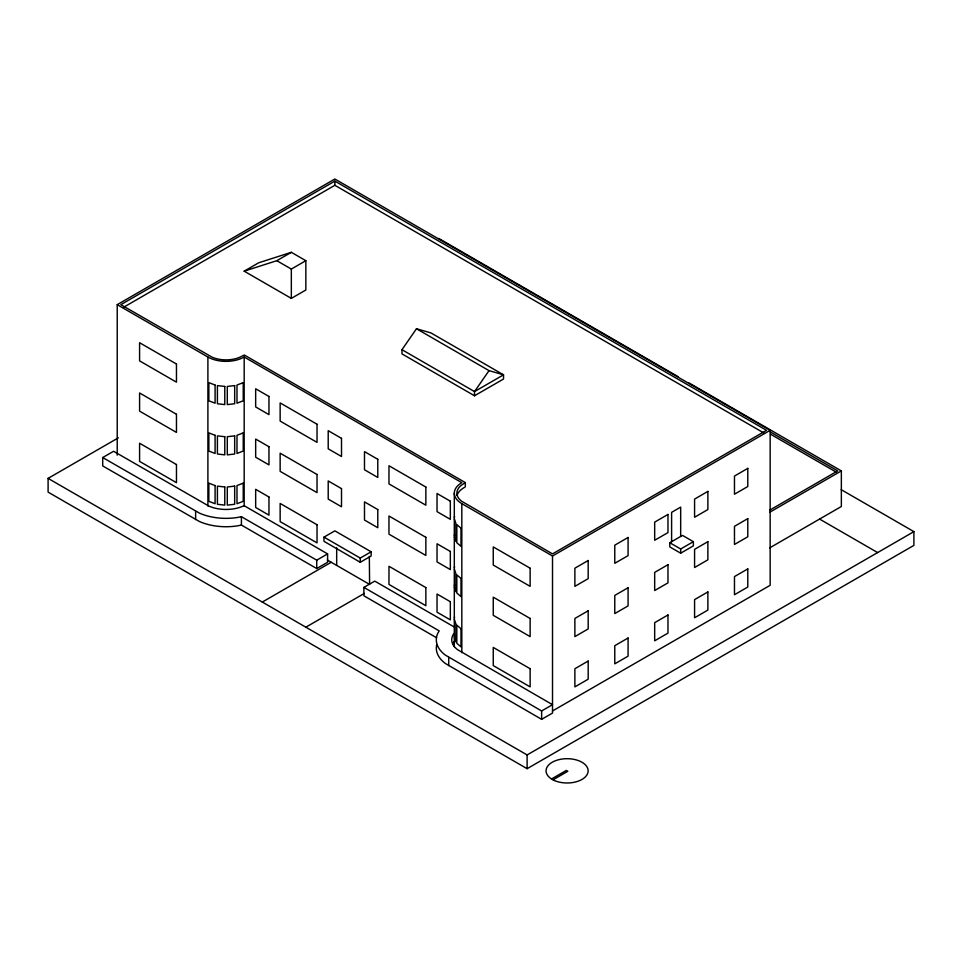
<?xml version="1.0" encoding="UTF-8"?>
<svg xmlns="http://www.w3.org/2000/svg" width="962" height="962" viewBox="0 0 962 962"><rect width="100%" height="100%" fill="white"/><g stroke="black" fill="none" stroke-linecap="round" stroke-linejoin="round"><path stroke-width="1.44" d="M454.389 517.556L454.533 516.353M454.389 535.714L454.533 534.499M454.389 567.82L454.533 566.618M454.389 585.978L454.533 584.764M454.389 618.085L454.533 616.882M454.389 636.243L454.533 635.028M401.972 349.699L416.474 328.751L430.988 332.936L503.535 374.831L503.535 379.016L474.519 395.767L401.972 353.884L401.972 349.699L474.519 391.582L503.535 374.831L489.033 370.635L416.474 328.751M489.033 370.635L474.519 391.582L474.519 395.767M465.331 482.611L461.652 485.04A23.076 13.324 0 0 0 461.652 501.262L552.513 553.884L766.522 430.327L334.86 181.109L120.839 304.665L211.989 357.13A23.076 13.324 0 0 0 240.091 357.13L244.288 355.002L465.331 482.611L465.331 486.808L461.652 489.237A23.076 13.324 0 0 0 457.082 495.598M117.22 455.182L117.22 304.665L334.86 179.016L770.153 430.327L770.153 585.305L552.513 710.966M123.437 307.359L334.86 185.293L763.924 433.008M244.18 271.164L258.682 262.782L291.33 252.309L305.844 260.69L305.844 290.007L291.33 298.388L244.18 271.164L276.828 260.69L291.33 252.309M276.828 260.69L291.33 269.071L305.844 260.69M841.173 489.646L913.9 531.637L913.9 545.382L527.116 768.686L48.1 492.123L48.1 478.379L118.326 437.842M102.706 457.551L113.588 451.274L208.862 506.084A28.223 16.294 0 0 0 243.218 506.084L244.059 505.651L327.609 553.896L327.609 562.265L316.726 568.554L241.414 525.072L237.337 525.877A43.639 25.192 0 0 1 199.471 521.524L102.706 465.933L102.706 457.551L199.471 513.143A43.639 25.192 0 0 0 237.337 517.496L241.414 516.69L316.726 560.173L327.609 553.896M323.978 537.133L334.86 530.856L371.14 551.791L371.14 555.988L360.257 562.265L323.978 541.329L323.978 537.133L360.257 558.08L371.14 551.791M262.313 602.056L331.241 562.265M436.592 637.758L363.877 595.779L363.877 587.397L374.759 581.12L454.449 627.128M305.844 627.188L364.357 593.41M117.22 304.665L207.9 357.022A25.649 14.815 0 0 0 244.18 357.022L461.82 482.683A25.649 14.815 0 0 0 461.82 503.631L552.513 555.988L770.153 430.327M669.792 542.724L682.491 535.389L693.374 541.678L693.374 545.863L680.675 553.186L669.792 546.909L669.792 542.724L680.675 549.001L693.374 541.678M769.756 510.137L837.722 470.899L770.478 432.07M769.925 512.133L841.353 470.899L841.353 506.505L769.708 547.859M363.877 587.397L439.189 630.88L437.806 633.236A43.639 25.192 0 0 0 445.334 655.098L541.63 710.966L552.513 704.677L457.575 649.675A28.223 16.294 0 0 1 453.884 633.525M436.688 644.841A43.639 25.192 0 0 0 445.334 663.467L541.63 719.336L552.513 713.058L552.513 555.988M48.1 478.379L527.116 754.942L913.9 531.637M551.527 778.967L566.353 770.418L567.833 771.271L553.006 779.833M438.708 238.432L678.114 376.659M688.996 382.936L841.353 470.899M770.478 434.163L836.435 472.246M819.588 519.071L877.621 552.573M327.333 560.016L369.6 584.415L369.336 556.409M454.389 519.011L455.856 523.268L455.856 541.414L454.389 537.157M454.389 569.276L455.856 573.532L455.856 591.678L454.389 587.421M454.389 619.54L455.856 623.797L455.856 641.943L454.389 637.686M680.675 536.435L680.675 507.118L671.608 512.349L671.608 541.678M680.675 549.001L680.675 553.186M541.63 710.966L541.63 719.336M527.116 754.942L527.116 768.686M461.82 503.631L461.82 652.645M454.304 493.157L454.304 646.644M448.713 657.323L448.713 665.692M360.257 558.08L360.257 562.265M336.676 547.811L336.676 565.403M334.86 181.109L334.86 185.293M316.726 560.173L316.726 568.554M291.33 269.071L291.33 298.388M244.18 357.022L244.18 506.048M241.414 516.69L241.414 525.072M207.9 357.022L207.9 506.048M195.623 511.195L195.623 519.576M452.705 643.915A28.223 16.294 0 0 1 453.884 641.894M588.179 560.521L574.879 568.193L574.879 586.351L588.179 578.667L588.179 560.521M628.078 537.481L614.778 545.165L614.778 563.311L628.078 555.627L628.078 537.481M667.977 514.442L654.677 522.125L654.677 540.271L667.977 532.599L667.977 514.442M707.876 491.414L694.576 499.086L694.576 517.243L707.876 509.559L707.876 491.414M747.787 468.374L734.475 476.058L734.475 494.203L747.787 486.531L747.787 468.374M588.179 610.786L574.879 618.458L574.879 636.616L588.179 628.932L588.179 610.786M628.078 587.746L614.778 595.43L614.778 613.576L628.078 605.892L628.078 587.746M667.977 564.706L654.677 572.39L654.677 590.536L667.977 582.864L667.977 564.706M707.876 541.678L694.576 549.35L694.576 567.508L707.876 559.824L707.876 541.678M747.787 518.638L734.475 526.322L734.475 544.468L747.787 536.784L747.787 518.638M588.179 661.05L574.879 668.722L574.879 686.88L588.179 679.196L588.179 661.05M628.078 638.01L614.778 645.682L614.778 663.84L628.078 656.156L628.078 638.01M667.977 614.971L654.677 622.654L654.677 640.8L667.977 633.128L667.977 614.971M707.876 591.943L694.576 599.615L694.576 617.772L707.876 610.088L707.876 591.943M747.787 568.903L734.475 576.587L734.475 594.732L747.787 587.048L747.787 568.903M243.23 382.635L236.989 385.04L236.989 403.198L243.23 400.793L243.23 382.635M243.23 432.9L236.989 435.305L236.989 453.463L243.23 451.046L243.23 432.9M243.23 483.164L236.989 485.569L236.989 503.727L243.23 501.31L243.23 483.164M234.668 385.606L227.297 386.447L227.297 404.593L234.668 403.751L234.668 385.606M234.668 435.87L227.297 436.712L227.297 454.858L234.668 454.016L234.668 435.87M234.668 486.123L227.297 486.976L227.297 505.122L234.668 504.28L234.668 486.123M224.783 386.447L217.412 385.606L217.412 403.751L224.783 404.593L224.783 386.447M224.783 436.712L217.412 435.87L217.412 454.016L224.783 454.858L224.783 436.712M224.783 486.976L217.412 486.123L217.412 504.28L224.783 505.122L224.783 486.976M215.091 385.04L208.85 382.635L208.85 400.793L215.091 403.198L215.091 385.04M215.091 435.305L208.85 432.9L208.85 451.046L215.091 453.463L215.091 435.305M215.091 485.569L208.85 483.164L208.85 501.31L215.091 503.727L215.091 485.569M554.292 780.483L550.408 778.234A21.044 12.145 0 0 1 562.542 758.982A21.044 12.145 0 0 1 587.638 773.472A21.044 12.145 0 0 1 554.292 780.483M268.963 396.464L255.664 388.792L255.664 406.938L268.963 414.622L268.963 396.464M317.027 424.218L280.146 402.922L280.146 421.079L317.027 442.364L317.027 424.218M341.51 438.359L328.21 430.675L328.21 448.821L341.51 456.505L341.51 438.359M377.789 459.295L364.49 451.623L364.49 469.769L377.789 477.453L377.789 459.295M425.853 487.049L388.973 465.752L388.973 483.91L425.853 505.194L425.853 487.049M450.336 501.178L437.037 493.506L437.037 511.652L450.336 519.336L450.336 501.178M176.467 364.009L139.586 342.712L139.586 360.87L176.467 382.167L176.467 364.009M530.134 568.193L493.253 546.909L493.253 565.055L530.134 586.351L530.134 568.193M268.963 446.729L255.664 439.057L255.664 457.203L268.963 464.887L268.963 446.729M317.027 474.482L280.146 453.186L280.146 471.344L317.027 492.628L317.027 474.482M341.51 488.612L328.21 480.94L328.21 499.086L341.51 506.77L341.51 488.612M377.789 509.559L364.49 501.887L364.49 520.033L377.789 527.717L377.789 509.559M425.853 537.313L388.973 516.017L388.973 534.163L425.853 555.459L425.853 537.313M450.336 551.442L437.037 543.77L437.037 561.916L450.336 569.6L450.336 551.442M176.467 414.273L139.586 392.977L139.586 411.135L176.467 432.419L176.467 414.273M530.134 618.458L493.253 597.174L493.253 615.319L530.134 636.616L530.134 618.458M268.963 496.993L255.664 489.321L255.664 507.467L268.963 515.151L268.963 496.993M317.027 524.747L280.146 503.451L280.146 521.608L317.027 542.893L317.027 524.747M425.853 587.578L388.973 566.281L388.973 584.427L425.853 605.723L425.853 587.578M450.336 601.707L437.037 594.035L437.037 612.181L450.336 619.865L450.336 601.707M176.467 464.538L139.586 443.241L139.586 461.399L176.467 482.683L176.467 464.538M530.134 668.722L493.253 647.426L493.253 665.584L530.134 686.88L530.134 668.722M460.99 528.21L456.818 524.603L456.818 542.76L460.99 546.356L460.99 528.21M460.99 578.475L456.818 574.867L456.818 593.025L460.99 596.62L460.99 578.475M460.99 628.739L456.818 625.132L456.818 643.277L460.99 646.885L460.99 628.739"/></g></svg>
